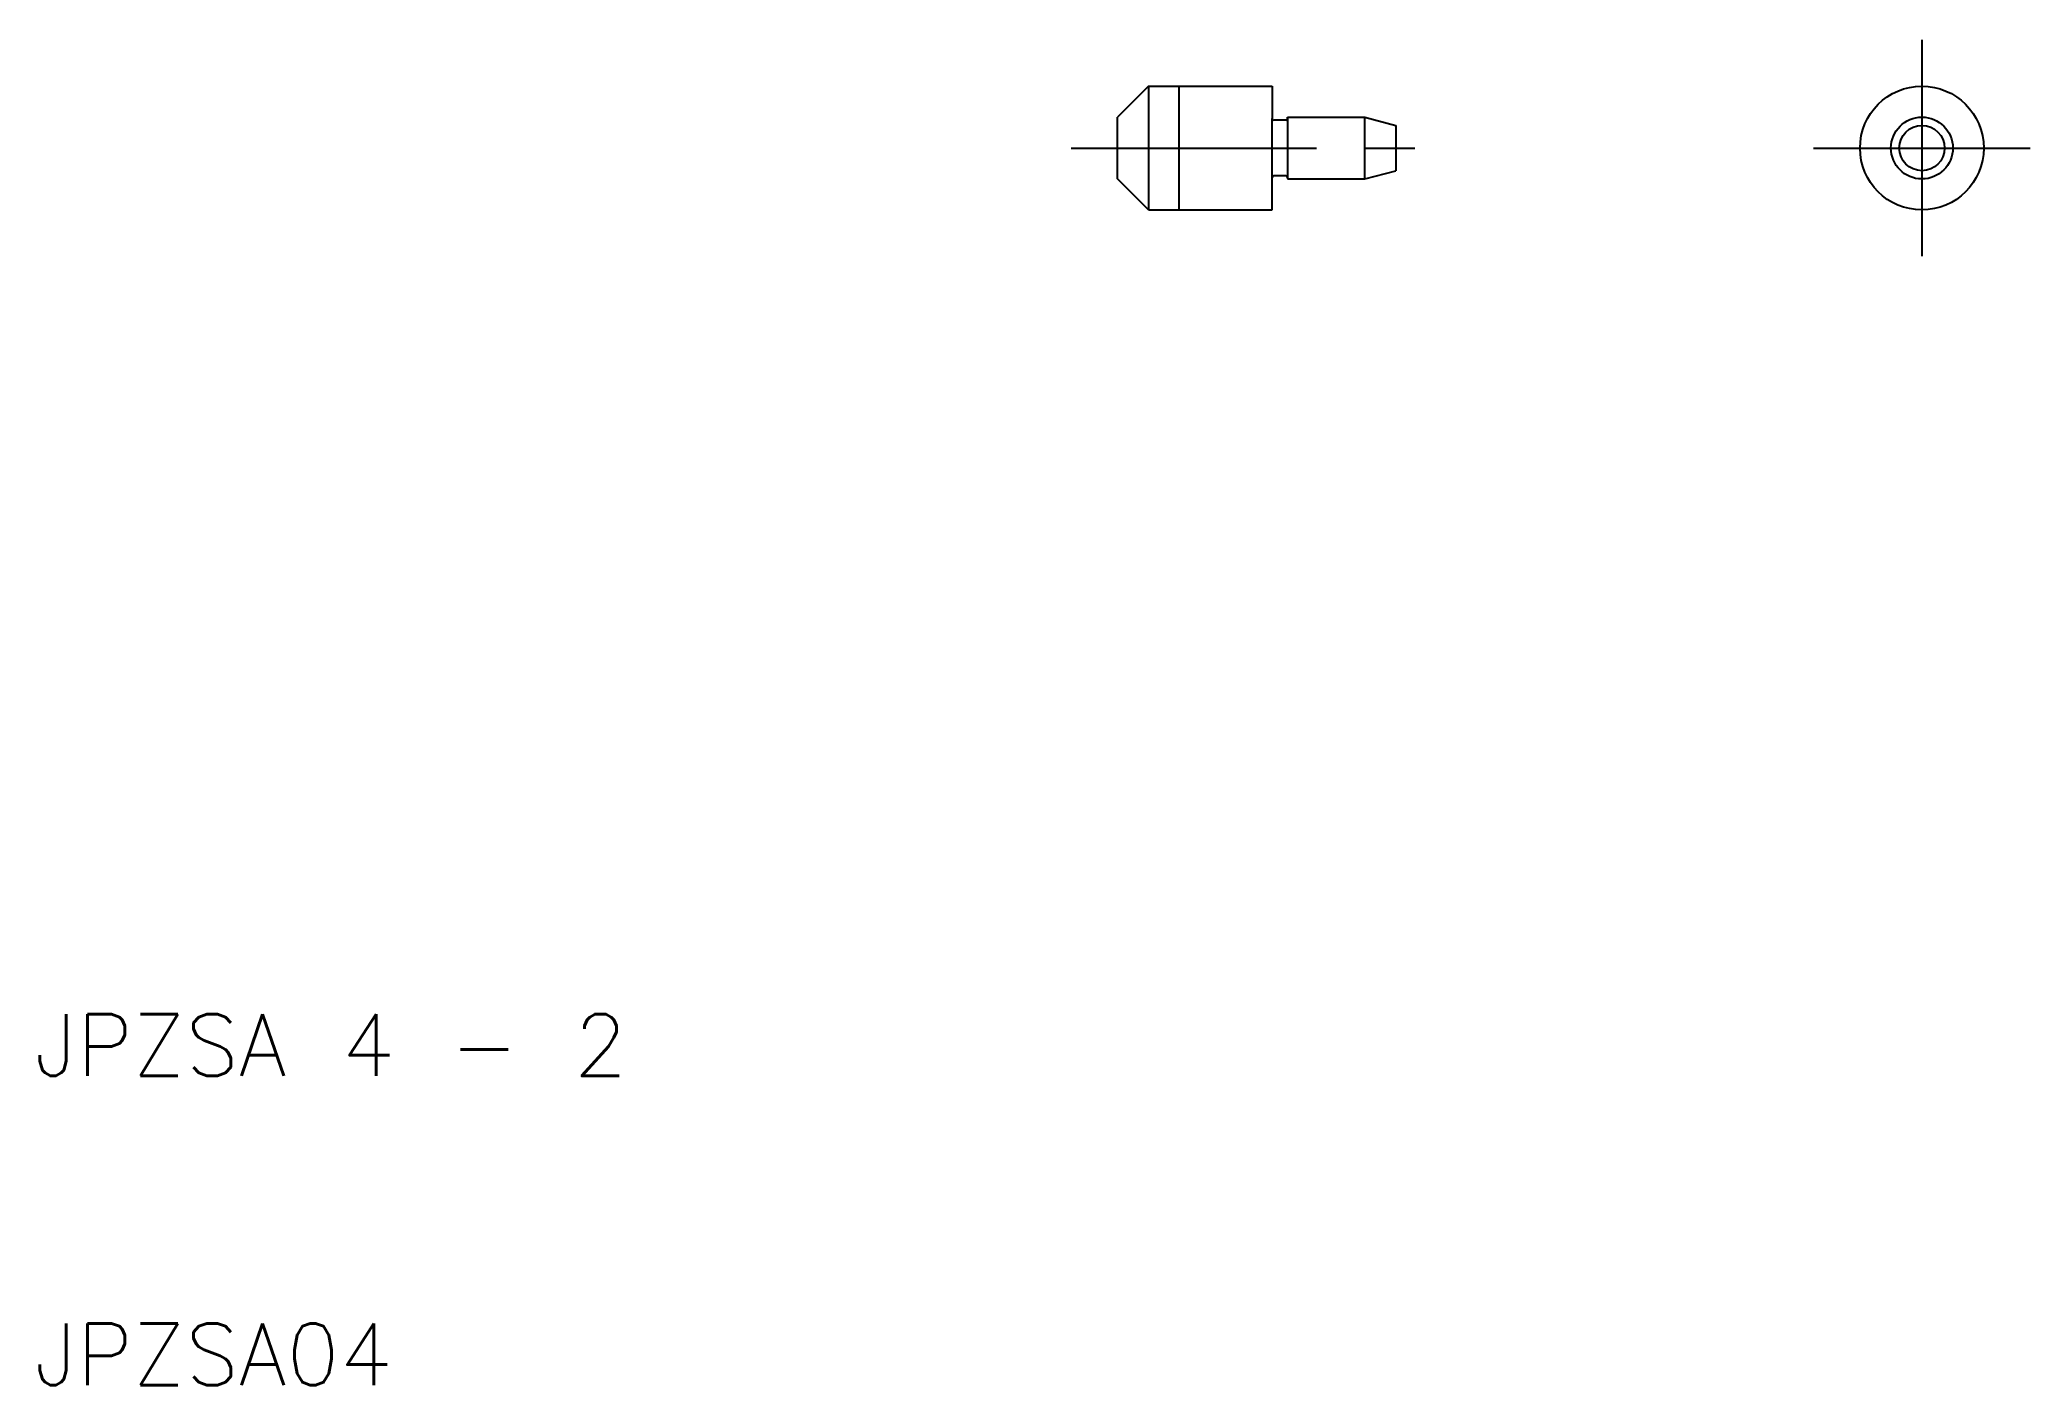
# Model space of a CAD drawing. Extents: x 10.2 to 74.5, y 10 to 53.5.
import ezdxf

# ---------------------------------------------------------------- set-up
doc = ezdxf.new("R2010")
doc.units = 0
doc.header["$LTSCALE"] = 0.25
doc.linetypes.add('CENTER', pattern=[50.8, 31.75, -6.35, 6.35, -6.35])
doc.layers.get('0').update_dxf_attribs({"linetype": 'CONTINUOUS'})
doc.layers.add('CENTER', color=1, linetype='CENTER')
doc.styles.get("Standard").update_dxf_attribs({"font": 'txt.shx', "bigfont": 'extfont.shx'})

msp = doc.modelspace()

# ---------------------------------------------------------------- linework, layer by layer
for p, q in [((46, 52), (45, 51)), ((46, 52), (46, 48)), ((46, 52), (50, 52)), ((47, 48), (47, 52)), ((50, 52), (50, 50.95)), ((45, 49), (45, 51)), ((50, 49.05), (50, 50.95)), ((50.45, 50.9), (50.05, 50.9)), ((50.5, 50.95), (50.5, 51)), ((50.5, 51), (53, 51)), ((50.5, 50.95), (50.5, 51)), ((50.5, 50.95), (50.5, 49.05)), ((53, 49), (53, 51)), ((53, 51), (54, 50.732)), ((54, 50.732), (54, 49.268)), ((46, 48), (45, 49)), ((50, 48), (50, 49.05)), ((50.45, 49.1), (50.05, 49.1)), ((50.5, 49.05), (50.5, 49)), ((50.5, 49), (53, 49)), ((53, 49), (54, 49.268)), ((46, 48), (50, 48))]:
    msp.add_line(p, q)
for radius in [2, 1, 0.732]:
    msp.add_circle((71, 50), radius)
for centre, start, end in [((50.05, 50.95), 180, 270), ((50.45, 50.95), 270, 0), ((50.05, 49.05), 90, 180), ((50.45, 49.05), 0, 90)]:
    msp.add_arc(centre, 0.05, start, end)
at = {"layer": 'CENTER', "color": 1, "linetype": 'CENTER'}
for p, q in [((71, 53.5), (71, 46.5)), ((43.5, 50), (55.5, 50)), ((67.5, 50), (74.5, 50))]:
    msp.add_line(p, q, dxfattribs=at)

# ---------------------------------------------------------------- texts
for s, p in [('JPZSA 4 - 2', (10, 20)), ('JPZSA04', (10, 10))]:
    msp.add_text(s, height=2).set_placement(p)

doc.saveas('drawing.dxf')
